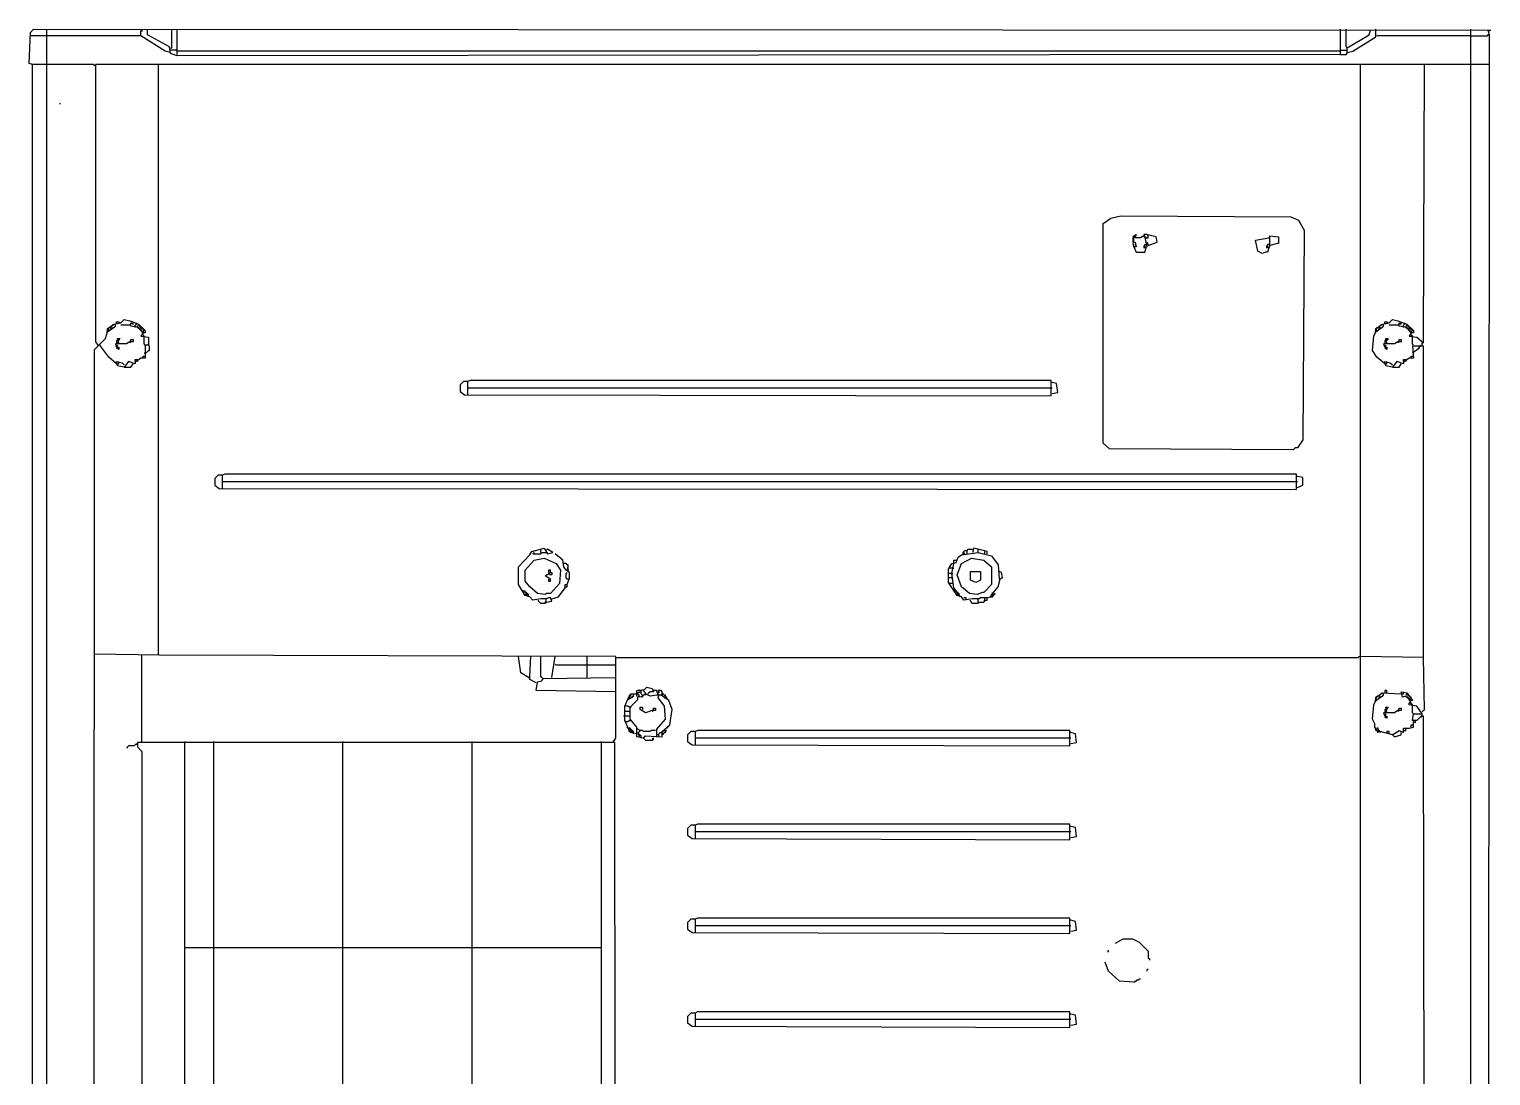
# Model space of a CAD drawing. Extents: x 3792242 to 5145247, y -1546315 to -1031918.
# Drawn here: x 4310068 to 4311003, y -1514974 to -1514304 of the extents above; entities that cross this region are included whole.
import ezdxf

# ---------------------------------------------------------------- set-up
doc = ezdxf.new("R2010")
doc.units = 0
doc.header["$MEASUREMENT"] = 0
doc.layers.add('ZZ-chladenie', color=133, linetype='CONTINUOUS')

msp = doc.modelspace()

# ---------------------------------------------------------------- linework, layer by layer
at = {"layer": 'ZZ-chladenie', "color": 9}
for p, q in [((4310067.945, -1514326.171), (4310068.652, -1514306.386)), ((4310068.652, -1514306.386), (4310070.772, -1514304.266)), ((4310070.772, -1514304.266), (4311000.67, -1514304.973)), ((4310079.251, -1515613.77), (4310079.251, -1514304.266)), ((4310139.313, -1514305.679), (4310140.02, -1514304.973)), ((4310139.313, -1514308.506), (4310139.313, -1514305.679)), ((4310140.02, -1514304.973), (4310140.02, -1514305.679)), ((4310143.553, -1514304.973), (4310143.553, -1514304.266)), ((4310143.553, -1514307.799), (4310143.553, -1514304.973)), ((4310159.098, -1514316.279), (4310159.098, -1514304.266)), ((4310162.631, -1514320.518), (4310162.631, -1514304.266)), ((4310906.691, -1514320.518), (4310906.691, -1514304.266)), ((4310910.224, -1514315.572), (4310910.224, -1514304.266)), ((4310925.063, -1514307.799), (4310925.77, -1514304.973)), ((4310929.302, -1514304.973), (4310929.302, -1514304.266)), ((4310929.302, -1514309.213), (4310929.302, -1514304.973)), ((4310990.071, -1515613.77), (4310990.071, -1514304.266)), ((4311000.67, -1514304.973), (4311002.79, -1514304.973)), ((4311001.377, -1514305.679), (4311002.084, -1514304.973)), ((4311002.084, -1514307.799), (4311001.377, -1514305.679)), ((4310079.251, -1514308.506), (4310068.652, -1514308.506)), ((4310139.313, -1514308.506), (4310079.251, -1514308.506)), ((4310154.859, -1514318.399), (4310139.313, -1514308.506)), ((4310157.685, -1514315.572), (4310143.553, -1514307.799)), ((4310158.391, -1514319.812), (4310157.685, -1514315.572)), ((4310158.391, -1514316.279), (4310159.098, -1514316.279)), ((4310910.931, -1514316.279), (4310910.224, -1514315.572)), ((4310910.931, -1514316.279), (4310925.063, -1514307.799)), ((4310910.931, -1514319.812), (4310910.931, -1514316.279)), ((4310914.464, -1514318.399), (4310929.302, -1514309.213)), ((4310990.071, -1514308.506), (4310930.009, -1514308.506)), ((4310990.071, -1514308.506), (4311000.67, -1514308.506)), ((4311000.67, -1514308.506), (4311001.377, -1514307.799)), ((4311001.377, -1514307.799), (4311000.67, -1514307.799)), ((4311002.084, -1514325.465), (4311002.084, -1514307.799)), ((4310070.066, -1514326.878), (4310067.945, -1514326.171)), ((4310158.391, -1514319.105), (4310154.859, -1514318.399)), ((4310161.925, -1514317.692), (4310158.391, -1514317.692)), ((4310162.631, -1514321.225), (4310158.391, -1514319.812)), ((4310162.631, -1514318.399), (4310161.925, -1514317.692)), ((4310906.691, -1514318.399), (4310162.631, -1514318.399)), ((4310906.691, -1514320.518), (4310162.631, -1514321.225)), ((4310906.691, -1514318.399), (4310907.398, -1514317.692)), ((4310906.691, -1514320.518), (4310910.224, -1514320.518)), ((4310907.398, -1514317.692), (4310910.931, -1514317.692)), ((4310910.931, -1514319.105), (4310910.224, -1514319.812)), ((4310910.224, -1514320.518), (4310910.931, -1514319.812)), ((4310910.931, -1514319.105), (4310914.464, -1514318.399)), ((4311000.992, -1515613.77), (4311002.084, -1514325.465)), ((4311001.377, -1514326.878), (4311002.084, -1514326.171)), ((4310079.251, -1514326.878), (4310070.066, -1514326.878)), ((4310070.066, -1515613.77), (4310070.066, -1514326.878)), ((4310108.929, -1514326.878), (4310079.251, -1514326.878)), ((4310109.636, -1514327.584), (4310108.929, -1514326.878)), ((4310109.636, -1514327.584), (4310110.342, -1514327.584)), ((4310919.41, -1514326.878), (4310110.342, -1514326.878)), ((4310110.342, -1514326.878), (4310110.342, -1514504.237)), ((4310150.619, -1514704.207), (4310150.619, -1514326.878)), ((4310960.393, -1514326.878), (4310919.41, -1514326.878)), ((4310919.41, -1515613.77), (4310919.41, -1514326.878)), ((4310959.687, -1514504.944), (4310960.393, -1514326.878)), ((4310990.071, -1514326.878), (4310960.393, -1514326.878)), ((4311001.377, -1514326.878), (4310990.071, -1514326.878)), ((4310087.731, -1514352.316), (4310087.731, -1514351.609)), ((4310754.77, -1514428.63), (4310759.716, -1514425.097)), ((4310754.77, -1514569.245), (4310754.77, -1514428.63)), ((4310759.716, -1514425.097), (4310766.076, -1514423.683)), ((4310766.076, -1514423.683), (4310874.893, -1514424.39)), ((4310874.893, -1514424.39), (4310879.84, -1514426.51)), ((4310879.84, -1514426.51), (4310883.373, -1514432.87)), ((4310773.848, -1514437.109), (4310774.555, -1514436.402)), ((4310775.262, -1514437.109), (4310773.848, -1514437.109)), ((4310778.795, -1514437.815), (4310773.848, -1514437.815)), ((4310773.848, -1514437.815), (4310773.848, -1514440.642)), ((4310774.555, -1514436.402), (4310775.968, -1514435.696)), ((4310775.968, -1514435.696), (4310775.262, -1514437.109)), ((4310780.914, -1514436.402), (4310778.795, -1514437.815)), ((4310782.328, -1514435.696), (4310780.914, -1514435.696)), ((4310781.621, -1514436.402), (4310780.914, -1514436.402)), ((4310781.621, -1514437.109), (4310780.914, -1514437.109)), ((4310783.034, -1514443.468), (4310781.621, -1514436.402)), ((4310782.328, -1514437.815), (4310781.621, -1514437.109)), ((4310783.034, -1514435.696), (4310782.328, -1514435.696)), ((4310788.687, -1514437.109), (4310782.328, -1514435.696)), ((4310782.328, -1514437.815), (4310783.741, -1514437.815)), ((4310783.741, -1514436.402), (4310783.034, -1514435.696)), ((4310783.741, -1514437.815), (4310783.741, -1514436.402)), ((4310789.394, -1514440.642), (4310788.687, -1514437.109)), ((4310852.282, -1514439.229), (4310860.761, -1514437.815)), ((4310860.761, -1514437.815), (4310861.468, -1514437.109)), ((4310861.468, -1514443.468), (4310861.468, -1514436.402)), ((4310861.468, -1514436.402), (4310867.121, -1514437.109)), ((4310867.121, -1514437.109), (4310867.121, -1514441.349)), ((4310883.373, -1514432.87), (4310882.666, -1514567.125)), ((4310774.555, -1514438.522), (4310773.848, -1514438.522)), ((4310774.555, -1514439.935), (4310773.848, -1514439.935)), ((4310773.848, -1514440.642), (4310775.262, -1514440.642)), ((4310774.555, -1514442.055), (4310773.848, -1514441.349)), ((4310773.848, -1514441.349), (4310773.848, -1514442.055)), ((4310773.848, -1514442.055), (4310774.555, -1514442.055)), ((4310774.555, -1514439.935), (4310774.555, -1514438.522)), ((4310774.555, -1514443.468), (4310774.555, -1514442.055)), ((4310775.968, -1514443.468), (4310774.555, -1514443.468)), ((4310774.555, -1514443.468), (4310775.968, -1514447.001)), ((4310775.262, -1514440.642), (4310775.968, -1514443.468)), ((4310775.262, -1514442.055), (4310775.968, -1514442.055)), ((4310775.968, -1514447.001), (4310781.621, -1514447.001)), ((4310782.328, -1514444.175), (4310780.914, -1514442.762)), ((4310780.914, -1514442.762), (4310780.914, -1514444.175)), ((4310780.914, -1514444.175), (4310783.034, -1514443.468)), ((4310781.621, -1514442.762), (4310781.621, -1514442.055)), ((4310781.621, -1514442.055), (4310782.328, -1514442.055)), ((4310782.328, -1514442.055), (4310781.621, -1514442.762)), ((4310781.621, -1514447.001), (4310782.328, -1514444.175)), ((4310783.034, -1514440.642), (4310783.741, -1514442.762)), ((4310783.741, -1514442.762), (4310789.394, -1514440.642)), ((4310853.695, -1514446.295), (4310852.282, -1514439.229)), ((4310856.522, -1514447.708), (4310853.695, -1514446.295)), ((4310858.642, -1514447.001), (4310856.522, -1514447.708)), ((4310860.055, -1514447.001), (4310858.642, -1514447.001)), ((4310860.761, -1514444.175), (4310859.348, -1514442.762)), ((4310859.348, -1514442.762), (4310859.348, -1514444.175)), ((4310859.348, -1514444.175), (4310861.468, -1514443.468)), ((4310860.761, -1514442.055), (4310860.055, -1514442.055)), ((4310860.055, -1514442.055), (4310860.055, -1514442.762)), ((4310860.761, -1514444.175), (4310860.055, -1514447.001)), ((4310861.468, -1514442.762), (4310860.761, -1514442.055)), ((4310866.414, -1514441.349), (4310861.468, -1514442.762)), ((4310867.121, -1514441.349), (4310866.414, -1514441.349)), ((4310118.115, -1514495.758), (4310122.354, -1514492.931)), ((4310118.115, -1514497.877), (4310123.061, -1514494.344)), ((4310120.234, -1514494.344), (4310119.528, -1514495.051)), ((4310120.941, -1514495.051), (4310120.234, -1514494.344)), ((4310121.648, -1514493.638), (4310121.648, -1514492.931)), ((4310122.354, -1514492.931), (4310126.594, -1514492.224)), ((4310123.061, -1514494.344), (4310123.061, -1514492.931)), ((4310123.768, -1514492.931), (4310123.768, -1514491.518)), ((4310123.768, -1514491.518), (4310125.181, -1514491.518)), ((4310125.181, -1514491.518), (4310125.888, -1514492.224)), ((4310125.888, -1514492.224), (4310125.181, -1514492.224)), ((4310126.594, -1514492.224), (4310128.714, -1514490.105)), ((4310132.954, -1514493.638), (4310126.594, -1514493.638)), ((4310128.714, -1514490.105), (4310132.247, -1514490.811)), ((4310132.247, -1514490.811), (4310137.9, -1514492.931)), ((4310132.954, -1514494.344), (4310132.954, -1514492.224)), ((4310132.954, -1514492.224), (4310134.367, -1514492.931)), ((4310137.9, -1514495.051), (4310132.954, -1514494.344)), ((4310134.367, -1514492.931), (4310134.367, -1514491.518)), ((4310135.78, -1514493.638), (4310136.486, -1514492.931)), ((4310135.78, -1514495.051), (4310135.78, -1514493.638)), ((4310136.486, -1514492.931), (4310136.486, -1514492.224)), ((4310137.193, -1514494.344), (4310137.9, -1514493.638)), ((4310137.9, -1514495.051), (4310137.193, -1514494.344)), ((4310137.9, -1514492.931), (4310142.14, -1514497.171)), ((4310138.607, -1514493.638), (4310137.9, -1514493.638)), ((4310138.607, -1514494.344), (4310138.607, -1514493.638)), ((4310139.313, -1514495.051), (4310138.607, -1514494.344)), ((4310929.302, -1514495.758), (4310933.542, -1514492.931)), ((4310929.302, -1514497.877), (4310934.249, -1514494.344)), ((4310931.423, -1514494.344), (4310930.716, -1514495.051)), ((4310932.129, -1514495.051), (4310931.423, -1514494.344)), ((4310932.836, -1514493.638), (4310932.836, -1514492.931)), ((4310933.542, -1514492.931), (4310937.782, -1514492.224)), ((4310934.249, -1514494.344), (4310934.249, -1514492.931)), ((4310934.956, -1514492.931), (4310934.956, -1514491.518)), ((4310934.956, -1514491.518), (4310936.369, -1514491.518)), ((4310936.369, -1514491.518), (4310937.075, -1514492.224)), ((4310937.075, -1514492.224), (4310936.369, -1514492.224)), ((4310937.782, -1514492.224), (4310939.902, -1514490.105)), ((4310944.141, -1514493.638), (4310937.782, -1514493.638)), ((4310939.902, -1514490.105), (4310943.435, -1514490.811)), ((4310943.435, -1514490.811), (4310949.088, -1514492.931)), ((4310944.141, -1514494.344), (4310944.141, -1514492.224)), ((4310944.141, -1514492.224), (4310945.554, -1514492.931)), ((4310949.088, -1514495.051), (4310944.141, -1514494.344)), ((4310945.554, -1514492.931), (4310945.554, -1514491.518)), ((4310946.968, -1514493.638), (4310947.675, -1514492.931)), ((4310946.968, -1514495.051), (4310946.968, -1514493.638)), ((4310947.675, -1514492.931), (4310947.675, -1514492.224)), ((4310948.381, -1514494.344), (4310949.088, -1514493.638)), ((4310949.088, -1514495.051), (4310948.381, -1514494.344)), ((4310949.088, -1514492.931), (4310953.327, -1514497.171)), ((4310949.794, -1514493.638), (4310949.088, -1514493.638)), ((4310949.794, -1514494.344), (4310949.794, -1514493.638)), ((4310950.501, -1514495.051), (4310949.794, -1514494.344)), ((4310109.636, -1514509.183), (4310116.702, -1514502.117)), ((4310116.702, -1514502.117), (4310118.115, -1514497.877)), ((4310118.115, -1514497.877), (4310117.408, -1514497.877)), ((4310118.115, -1514496.464), (4310118.821, -1514495.758)), ((4310118.115, -1514497.877), (4310118.115, -1514495.758)), ((4310118.821, -1514497.171), (4310118.115, -1514496.464)), ((4310118.115, -1514497.877), (4310118.821, -1514497.171)), ((4310118.821, -1514495.758), (4310118.821, -1514495.051)), ((4310118.821, -1514495.051), (4310119.528, -1514495.051)), ((4310119.528, -1514496.464), (4310120.234, -1514496.464)), ((4310120.234, -1514495.758), (4310120.941, -1514495.051)), ((4310120.234, -1514496.464), (4310120.234, -1514495.758)), ((4310125.181, -1514503.531), (4310123.768, -1514503.531)), ((4310123.768, -1514503.531), (4310123.768, -1514504.944)), ((4310125.181, -1514504.944), (4310124.475, -1514502.117)), ((4310124.475, -1514502.117), (4310125.888, -1514502.117)), ((4310125.888, -1514502.117), (4310125.181, -1514503.531)), ((4310132.954, -1514504.237), (4310132.954, -1514502.824)), ((4310132.954, -1514502.824), (4310134.367, -1514502.824)), ((4310134.367, -1514502.824), (4310134.367, -1514504.237)), ((4310137.9, -1514495.758), (4310137.193, -1514495.051)), ((4310140.726, -1514498.584), (4310137.9, -1514495.051)), ((4310138.607, -1514495.758), (4310137.9, -1514495.758)), ((4310139.313, -1514496.464), (4310138.607, -1514495.758)), ((4310140.02, -1514495.758), (4310139.313, -1514495.051)), ((4310140.02, -1514497.171), (4310139.313, -1514496.464)), ((4310140.726, -1514498.584), (4310139.313, -1514500.704)), ((4310139.313, -1514500.704), (4310144.259, -1514501.41)), ((4310140.726, -1514495.758), (4310140.02, -1514495.758)), ((4310140.02, -1514497.877), (4310140.02, -1514497.171)), ((4310140.726, -1514498.584), (4310140.02, -1514497.877)), ((4310140.726, -1514496.464), (4310140.726, -1514495.758)), ((4310141.433, -1514497.171), (4310140.726, -1514496.464)), ((4310140.726, -1514497.877), (4310141.433, -1514497.171)), ((4310140.726, -1514499.997), (4310140.726, -1514498.584)), ((4310142.14, -1514498.584), (4310140.726, -1514498.584)), ((4310141.433, -1514500.704), (4310140.726, -1514499.997)), ((4310141.433, -1514505.65), (4310141.433, -1514500.704)), ((4310142.14, -1514497.171), (4310142.14, -1514498.584)), ((4310144.259, -1514501.41), (4310144.259, -1514506.357)), ((4310927.183, -1514509.89), (4310927.889, -1514500.704)), ((4310927.889, -1514500.704), (4310929.302, -1514497.877)), ((4310929.302, -1514497.877), (4310928.596, -1514497.877)), ((4310929.302, -1514496.464), (4310930.009, -1514495.758)), ((4310929.302, -1514497.877), (4310929.302, -1514495.758)), ((4310930.009, -1514497.171), (4310929.302, -1514496.464)), ((4310929.302, -1514497.877), (4310930.009, -1514497.171)), ((4310930.009, -1514495.758), (4310930.009, -1514495.051)), ((4310930.009, -1514495.051), (4310930.716, -1514495.051)), ((4310930.716, -1514496.464), (4310931.423, -1514496.464)), ((4310931.423, -1514495.758), (4310932.129, -1514495.051)), ((4310931.423, -1514496.464), (4310931.423, -1514495.758)), ((4310936.369, -1514503.531), (4310934.956, -1514503.531)), ((4310934.956, -1514503.531), (4310934.956, -1514504.944)), ((4310936.369, -1514504.944), (4310935.662, -1514502.117)), ((4310935.662, -1514502.117), (4310937.075, -1514502.117)), ((4310937.075, -1514502.117), (4310936.369, -1514503.531)), ((4310944.141, -1514504.237), (4310944.141, -1514502.824)), ((4310944.141, -1514502.824), (4310945.554, -1514502.824)), ((4310945.554, -1514502.824), (4310945.554, -1514504.237)), ((4310949.088, -1514495.758), (4310948.381, -1514495.051)), ((4310951.914, -1514498.584), (4310949.088, -1514495.051)), ((4310949.794, -1514495.758), (4310949.088, -1514495.758)), ((4310950.501, -1514496.464), (4310949.794, -1514495.758)), ((4310951.207, -1514495.758), (4310950.501, -1514495.051)), ((4310951.207, -1514497.171), (4310950.501, -1514496.464)), ((4310951.914, -1514498.584), (4310950.501, -1514500.704)), ((4310950.501, -1514500.704), (4310955.447, -1514501.41)), ((4310951.914, -1514495.758), (4310951.207, -1514495.758)), ((4310951.207, -1514497.877), (4310951.207, -1514497.171)), ((4310951.914, -1514498.584), (4310951.207, -1514497.877)), ((4310951.914, -1514496.464), (4310951.914, -1514495.758)), ((4310952.62, -1514497.171), (4310951.914, -1514496.464)), ((4310951.914, -1514497.877), (4310952.62, -1514497.171)), ((4310951.914, -1514499.997), (4310951.914, -1514498.584)), ((4310953.327, -1514498.584), (4310951.914, -1514498.584)), ((4310952.62, -1514500.704), (4310951.914, -1514499.997)), ((4310952.62, -1514505.65), (4310952.62, -1514500.704)), ((4310953.327, -1514497.171), (4310953.327, -1514498.584)), ((4310955.447, -1514501.41), (4310959.687, -1514504.944)), ((4310109.11, -1515613.77), (4310109.636, -1514509.183)), ((4310110.342, -1514504.237), (4310111.755, -1514506.357)), ((4310113.168, -1514506.357), (4310113.168, -1514505.65)), ((4310118.821, -1514514.129), (4310113.168, -1514506.357)), ((4310130.127, -1514505.65), (4310123.061, -1514505.65)), ((4310123.061, -1514505.65), (4310123.768, -1514507.77)), ((4310123.768, -1514504.944), (4310125.181, -1514504.944)), ((4310124.475, -1514506.357), (4310123.768, -1514507.063)), ((4310123.768, -1514507.063), (4310124.475, -1514507.063)), ((4310123.768, -1514507.77), (4310125.181, -1514507.77)), ((4310125.181, -1514509.183), (4310123.768, -1514508.476)), ((4310124.475, -1514507.063), (4310124.475, -1514506.357)), ((4310125.181, -1514507.77), (4310125.181, -1514509.183)), ((4310132.247, -1514504.237), (4310130.127, -1514505.65)), ((4310132.954, -1514504.237), (4310132.247, -1514504.944)), ((4310134.367, -1514504.237), (4310132.247, -1514504.237)), ((4310142.14, -1514506.357), (4310141.433, -1514505.65)), ((4310141.433, -1514511.303), (4310142.846, -1514511.303)), ((4310144.259, -1514506.357), (4310142.14, -1514506.357)), ((4310142.14, -1514506.357), (4310142.14, -1514514.836)), ((4310142.846, -1514511.303), (4310143.553, -1514510.597)), ((4310143.553, -1514510.597), (4310144.259, -1514509.89)), ((4310144.259, -1514506.357), (4310144.259, -1514505.65)), ((4310144.966, -1514507.063), (4310144.259, -1514506.357)), ((4310144.259, -1514509.89), (4310144.966, -1514509.89)), ((4310144.966, -1514509.89), (4310144.966, -1514507.063)), ((4310930.009, -1514514.129), (4310927.183, -1514509.89)), ((4310941.315, -1514505.65), (4310934.249, -1514505.65)), ((4310934.249, -1514505.65), (4310934.956, -1514507.77)), ((4310934.956, -1514504.944), (4310936.369, -1514504.944)), ((4310935.662, -1514506.357), (4310934.956, -1514507.063)), ((4310934.956, -1514507.063), (4310935.662, -1514507.063)), ((4310934.956, -1514507.77), (4310936.369, -1514507.77)), ((4310936.369, -1514509.183), (4310934.956, -1514508.476)), ((4310935.662, -1514507.063), (4310935.662, -1514506.357)), ((4310936.369, -1514507.77), (4310936.369, -1514509.183)), ((4310943.435, -1514504.237), (4310941.315, -1514505.65)), ((4310944.141, -1514504.237), (4310943.435, -1514504.944)), ((4310945.554, -1514504.237), (4310943.435, -1514504.237)), ((4310953.327, -1514506.357), (4310952.62, -1514505.65)), ((4310959.687, -1514507.063), (4310952.62, -1514507.063)), ((4310952.62, -1514507.063), (4310953.327, -1514514.836)), ((4310952.62, -1514511.303), (4310956.861, -1514508.476)), ((4310956.861, -1514508.476), (4310958.274, -1514506.357)), ((4310958.98, -1514506.357), (4310958.98, -1514504.944)), ((4310959.687, -1514706.327), (4310959.687, -1514507.063)), ((4310123.768, -1514518.369), (4310118.821, -1514514.129)), ((4310124.475, -1514519.782), (4310123.768, -1514516.956)), ((4310123.768, -1514516.956), (4310127.301, -1514517.663)), ((4310123.768, -1514518.369), (4310125.181, -1514518.369)), ((4310128.714, -1514520.489), (4310124.475, -1514519.782)), ((4310125.181, -1514518.369), (4310125.181, -1514516.956)), ((4310127.301, -1514517.663), (4310128.714, -1514519.076)), ((4310131.541, -1514516.956), (4310128.714, -1514520.489)), ((4310128.714, -1514520.489), (4310132.954, -1514520.489)), ((4310135.78, -1514518.369), (4310131.541, -1514516.956)), ((4310132.954, -1514520.489), (4310134.367, -1514518.369)), ((4310135.78, -1514516.956), (4310135.78, -1514515.542)), ((4310135.78, -1514515.542), (4310137.193, -1514515.542)), ((4310136.486, -1514516.956), (4310135.78, -1514516.956)), ((4310135.78, -1514516.956), (4310135.78, -1514518.369)), ((4310139.313, -1514514.836), (4310136.486, -1514516.956)), ((4310137.193, -1514515.542), (4310137.193, -1514516.249)), ((4310137.193, -1514516.249), (4310137.193, -1514516.956)), ((4310142.14, -1514514.836), (4310139.313, -1514514.836)), ((4310140.726, -1514514.836), (4310140.726, -1514513.423)), ((4310140.726, -1514513.423), (4310141.433, -1514513.423)), ((4310141.433, -1514513.423), (4310142.14, -1514513.423)), ((4310934.956, -1514518.369), (4310930.009, -1514514.129)), ((4310935.662, -1514519.782), (4310934.956, -1514516.956)), ((4310934.956, -1514516.956), (4310938.488, -1514517.663)), ((4310934.956, -1514518.369), (4310936.369, -1514518.369)), ((4310939.902, -1514520.489), (4310935.662, -1514519.782)), ((4310936.369, -1514518.369), (4310936.369, -1514516.956)), ((4310938.488, -1514517.663), (4310939.902, -1514519.076)), ((4310942.728, -1514516.956), (4310939.902, -1514520.489)), ((4310939.902, -1514520.489), (4310944.141, -1514520.489)), ((4310946.968, -1514518.369), (4310942.728, -1514516.956)), ((4310944.141, -1514520.489), (4310945.554, -1514518.369)), ((4310946.968, -1514516.956), (4310946.968, -1514515.542)), ((4310946.968, -1514515.542), (4310948.381, -1514515.542)), ((4310947.675, -1514516.956), (4310946.968, -1514516.956)), ((4310946.968, -1514516.956), (4310946.968, -1514518.369)), ((4310950.501, -1514514.836), (4310947.675, -1514516.956)), ((4310948.381, -1514515.542), (4310948.381, -1514516.249)), ((4310948.381, -1514516.249), (4310948.381, -1514516.956)), ((4310953.327, -1514514.836), (4310950.501, -1514514.836)), ((4310951.914, -1514514.836), (4310951.914, -1514513.423)), ((4310951.914, -1514513.423), (4310952.62, -1514513.423)), ((4310952.62, -1514513.423), (4310953.327, -1514513.423)), ((4310345.643, -1514529.675), (4310343.523, -1514531.794)), ((4310343.523, -1514531.794), (4310343.523, -1514536.034)), ((4310348.47, -1514529.675), (4310345.643, -1514529.675)), ((4310349.883, -1514528.968), (4310348.47, -1514529.675)), ((4310348.47, -1514538.154), (4310348.47, -1514529.675)), ((4310721.559, -1514528.968), (4310349.883, -1514528.968)), ((4310721.559, -1514538.86), (4310721.559, -1514528.968)), ((4310722.266, -1514530.381), (4310721.559, -1514530.381)), ((4310725.092, -1514531.088), (4310722.266, -1514530.381)), ((4310725.799, -1514536.741), (4310725.092, -1514531.088)), ((4310343.523, -1514536.034), (4310346.349, -1514538.154)), ((4310346.349, -1514538.154), (4310721.559, -1514538.86)), ((4310722.266, -1514533.915), (4310348.47, -1514533.915)), ((4310722.266, -1514537.447), (4310725.799, -1514536.741)), ((4310759.009, -1514572.778), (4310754.77, -1514569.245)), ((4310882.666, -1514567.125), (4310879.134, -1514572.071)), ((4310876.307, -1514573.485), (4310759.009, -1514572.778)), ((4310877.72, -1514572.071), (4310876.307, -1514573.485)), ((4310879.134, -1514572.071), (4310877.72, -1514572.071)), ((4310188.776, -1514589.737), (4310186.656, -1514591.856)), ((4310186.656, -1514591.856), (4310186.656, -1514596.096)), ((4310186.656, -1514596.096), (4310189.482, -1514598.216)), ((4310191.602, -1514589.737), (4310188.776, -1514589.737)), ((4310193.015, -1514589.03), (4310191.602, -1514589.737)), ((4310191.602, -1514598.216), (4310191.602, -1514589.737)), ((4310879.134, -1514593.976), (4310191.602, -1514593.976)), ((4310878.427, -1514589.03), (4310193.015, -1514589.03)), ((4310878.427, -1514598.923), (4310878.427, -1514589.03)), ((4310879.134, -1514590.443), (4310878.427, -1514590.443)), ((4310882.666, -1514591.15), (4310879.134, -1514590.443)), ((4310879.134, -1514597.51), (4310882.666, -1514596.096)), ((4310882.666, -1514596.096), (4310882.666, -1514591.15)), ((4310189.482, -1514598.216), (4310878.427, -1514598.923)), ((4310380.974, -1514648.385), (4310388.04, -1514640.612)), ((4310385.213, -1514650.505), (4310390.866, -1514644.146)), ((4310388.04, -1514640.612), (4310389.453, -1514638.493)), ((4310389.453, -1514638.493), (4310397.226, -1514636.373)), ((4310390.866, -1514639.199), (4310390.16, -1514639.906)), ((4310390.16, -1514639.906), (4310395.106, -1514639.906)), ((4310390.866, -1514638.493), (4310390.866, -1514637.786)), ((4310390.866, -1514639.906), (4310390.866, -1514639.199)), ((4310390.866, -1514644.146), (4310397.226, -1514642.733)), ((4310395.106, -1514639.199), (4310395.106, -1514637.08)), ((4310395.106, -1514639.906), (4310395.813, -1514639.199)), ((4310395.813, -1514639.199), (4310398.639, -1514639.199)), ((4310397.226, -1514636.373), (4310399.345, -1514639.906)), ((4310397.226, -1514642.733), (4310404.998, -1514646.265)), ((4310399.345, -1514637.08), (4310398.639, -1514637.786)), ((4310402.879, -1514639.199), (4310399.345, -1514637.08)), ((4310399.345, -1514639.906), (4310402.879, -1514639.199)), ((4310409.238, -1514644.146), (4310404.292, -1514639.906)), ((4310409.944, -1514648.385), (4310409.238, -1514644.146)), ((4310659.378, -1514646.265), (4310659.378, -1514644.146)), ((4310659.378, -1514644.146), (4310660.791, -1514644.146)), ((4310660.791, -1514645.559), (4310662.204, -1514642.026)), ((4310662.204, -1514642.026), (4310664.324, -1514640.612)), ((4310664.324, -1514640.612), (4310674.923, -1514639.199)), ((4310664.324, -1514646.265), (4310670.684, -1514642.733)), ((4310665.737, -1514639.199), (4310665.03, -1514639.199)), ((4310665.03, -1514639.199), (4310665.03, -1514640.612)), ((4310665.737, -1514638.493), (4310666.444, -1514637.786)), ((4310665.737, -1514639.199), (4310665.737, -1514638.493)), ((4310666.444, -1514639.906), (4310665.737, -1514639.199)), ((4310666.444, -1514637.786), (4310667.857, -1514637.786)), ((4310666.444, -1514640.612), (4310666.444, -1514639.906)), ((4310667.857, -1514637.786), (4310668.564, -1514637.08)), ((4310667.857, -1514639.906), (4310667.857, -1514637.786)), ((4310668.564, -1514637.08), (4310671.39, -1514637.08)), ((4310670.684, -1514642.733), (4310678.456, -1514644.146)), ((4310672.097, -1514636.373), (4310671.39, -1514639.199)), ((4310680.576, -1514638.493), (4310672.097, -1514636.373)), ((4310674.923, -1514639.199), (4310674.923, -1514637.08)), ((4310674.923, -1514639.199), (4310683.403, -1514641.319)), ((4310678.456, -1514644.146), (4310683.403, -1514648.385)), ((4310679.163, -1514639.906), (4310679.163, -1514638.493)), ((4310680.576, -1514639.906), (4310680.576, -1514638.493)), ((4310683.403, -1514641.319), (4310687.642, -1514646.972)), ((4310380.974, -1514659.691), (4310380.974, -1514648.385)), ((4310385.213, -1514657.571), (4310385.213, -1514650.505)), ((4310397.932, -1514654.038), (4310401.465, -1514651.918)), ((4310401.465, -1514650.505), (4310400.052, -1514650.505)), ((4310400.052, -1514650.505), (4310400.052, -1514651.918)), ((4310400.052, -1514651.918), (4310401.465, -1514651.918)), ((4310402.172, -1514653.332), (4310400.758, -1514653.332)), ((4310401.465, -1514651.918), (4310401.465, -1514650.505)), ((4310401.465, -1514651.918), (4310402.172, -1514651.918)), ((4310402.172, -1514651.918), (4310402.172, -1514653.332)), ((4310404.998, -1514646.265), (4310407.825, -1514650.505)), ((4310407.825, -1514650.505), (4310407.118, -1514658.985)), ((4310411.358, -1514646.265), (4310409.944, -1514646.265)), ((4310411.358, -1514650.505), (4310409.944, -1514648.385)), ((4310412.065, -1514646.972), (4310411.358, -1514646.265)), ((4310413.478, -1514651.918), (4310411.358, -1514650.505)), ((4310411.358, -1514652.625), (4310412.065, -1514651.918)), ((4310411.358, -1514655.451), (4310411.358, -1514652.625)), ((4310412.771, -1514646.972), (4310412.065, -1514646.972)), ((4310412.771, -1514649.092), (4310412.065, -1514649.092)), ((4310412.065, -1514649.092), (4310412.771, -1514649.799)), ((4310412.771, -1514650.505), (4310412.065, -1514650.505)), ((4310412.771, -1514649.092), (4310412.771, -1514646.972)), ((4310412.771, -1514649.799), (4310412.771, -1514650.505)), ((4310413.478, -1514655.451), (4310413.478, -1514651.918)), ((4310655.845, -1514649.799), (4310657.964, -1514646.265)), ((4310655.845, -1514658.278), (4310655.845, -1514649.799)), ((4310657.964, -1514652.625), (4310655.845, -1514652.625)), ((4310658.671, -1514649.092), (4310656.551, -1514649.092)), ((4310657.964, -1514646.265), (4310660.791, -1514645.559)), ((4310657.964, -1514652.625), (4310659.378, -1514646.265)), ((4310657.964, -1514652.625), (4310658.671, -1514652.625)), ((4310659.378, -1514661.811), (4310657.964, -1514652.625)), ((4310658.671, -1514649.092), (4310659.378, -1514649.092)), ((4310661.498, -1514653.332), (4310664.324, -1514646.265)), ((4310664.324, -1514661.104), (4310661.498, -1514653.332)), ((4310669.977, -1514656.864), (4310669.977, -1514651.212)), ((4310669.977, -1514651.212), (4310676.337, -1514651.212)), ((4310676.337, -1514651.212), (4310676.337, -1514656.864)), ((4310683.403, -1514648.385), (4310683.403, -1514659.691)), ((4310687.642, -1514646.972), (4310688.348, -1514656.158)), ((4310689.762, -1514651.918), (4310688.348, -1514651.212)), ((4310690.469, -1514655.451), (4310689.762, -1514651.918)), ((4310385.213, -1514666.757), (4310380.974, -1514659.691)), ((4310388.04, -1514661.104), (4310385.213, -1514657.571)), ((4310392.986, -1514665.344), (4310388.04, -1514661.104)), ((4310401.465, -1514656.158), (4310397.932, -1514654.038)), ((4310400.052, -1514656.158), (4310400.052, -1514657.571)), ((4310400.052, -1514657.571), (4310401.465, -1514657.571)), ((4310401.465, -1514657.571), (4310401.465, -1514656.158)), ((4310407.118, -1514658.985), (4310401.465, -1514665.344)), ((4310406.412, -1514667.464), (4310410.651, -1514661.811)), ((4310410.651, -1514661.811), (4310410.651, -1514659.691)), ((4310410.651, -1514659.691), (4310412.065, -1514659.691)), ((4310410.651, -1514661.104), (4310412.065, -1514661.104)), ((4310412.065, -1514656.158), (4310411.358, -1514655.451)), ((4310412.065, -1514659.691), (4310413.478, -1514655.451)), ((4310412.771, -1514656.158), (4310412.065, -1514656.158)), ((4310412.065, -1514661.104), (4310412.065, -1514659.691)), ((4310412.771, -1514656.158), (4310413.478, -1514656.158)), ((4310657.964, -1514655.451), (4310655.845, -1514655.451)), ((4310661.498, -1514666.757), (4310655.845, -1514658.278)), ((4310658.671, -1514658.985), (4310656.551, -1514658.985)), ((4310660.085, -1514662.517), (4310659.378, -1514661.811)), ((4310662.204, -1514665.344), (4310659.378, -1514661.811)), ((4310659.378, -1514663.224), (4310660.085, -1514662.517)), ((4310669.27, -1514665.344), (4310664.324, -1514661.104)), ((4310673.51, -1514658.278), (4310669.977, -1514656.864)), ((4310676.337, -1514656.864), (4310673.51, -1514658.278)), ((4310683.403, -1514659.691), (4310678.456, -1514664.637)), ((4310684.816, -1514664.637), (4310687.642, -1514661.104)), ((4310687.642, -1514661.104), (4310689.055, -1514656.158)), ((4310688.348, -1514656.158), (4310690.469, -1514655.451)), ((4310689.055, -1514656.158), (4310689.762, -1514655.451)), ((4310383.8, -1514663.93), (4310383.093, -1514663.224)), ((4310385.213, -1514663.93), (4310383.8, -1514663.93)), ((4310384.506, -1514666.051), (4310384.506, -1514665.344)), ((4310385.213, -1514666.051), (4310384.506, -1514666.051)), ((4310385.213, -1514664.637), (4310385.213, -1514663.93)), ((4310385.92, -1514664.637), (4310385.213, -1514664.637)), ((4310385.92, -1514665.344), (4310385.213, -1514664.637)), ((4310385.92, -1514666.757), (4310385.213, -1514666.051)), ((4310388.04, -1514667.464), (4310385.213, -1514666.757)), ((4310385.92, -1514665.344), (4310385.92, -1514664.637)), ((4310386.626, -1514666.051), (4310385.92, -1514665.344)), ((4310386.626, -1514665.344), (4310385.92, -1514665.344)), ((4310386.626, -1514666.051), (4310385.92, -1514666.757)), ((4310385.92, -1514666.757), (4310386.626, -1514666.051)), ((4310387.333, -1514666.051), (4310386.626, -1514665.344)), ((4310387.333, -1514667.464), (4310387.333, -1514666.051)), ((4310390.16, -1514669.583), (4310388.04, -1514667.464)), ((4310395.106, -1514668.877), (4310390.16, -1514669.583)), ((4310397.932, -1514666.051), (4310392.986, -1514665.344)), ((4310393.692, -1514670.29), (4310393.692, -1514669.583)), ((4310394.399, -1514670.996), (4310393.692, -1514670.29)), ((4310395.106, -1514671.703), (4310394.399, -1514670.996)), ((4310398.639, -1514668.877), (4310395.106, -1514668.877)), ((4310397.226, -1514671.703), (4310395.106, -1514671.703)), ((4310397.932, -1514670.996), (4310397.226, -1514671.703)), ((4310398.639, -1514665.344), (4310397.932, -1514666.051)), ((4310398.639, -1514670.996), (4310397.932, -1514671.703)), ((4310398.639, -1514670.996), (4310397.932, -1514670.996)), ((4310401.465, -1514665.344), (4310398.639, -1514665.344)), ((4310400.052, -1514668.17), (4310398.639, -1514668.877)), ((4310398.639, -1514670.996), (4310398.639, -1514668.877)), ((4310398.639, -1514670.996), (4310402.172, -1514670.29)), ((4310401.465, -1514668.17), (4310400.052, -1514668.17)), ((4310402.172, -1514670.29), (4310401.465, -1514668.17)), ((4310402.172, -1514668.877), (4310406.412, -1514667.464)), ((4310659.378, -1514663.93), (4310659.378, -1514663.224)), ((4310660.085, -1514663.93), (4310659.378, -1514663.93)), ((4310660.791, -1514663.93), (4310660.085, -1514663.93)), ((4310661.498, -1514664.637), (4310660.791, -1514663.93)), ((4310660.791, -1514666.051), (4310660.791, -1514665.344)), ((4310661.498, -1514666.051), (4310660.791, -1514666.051)), ((4310662.204, -1514664.637), (4310661.498, -1514664.637)), ((4310662.204, -1514666.757), (4310661.498, -1514666.051)), ((4310664.324, -1514667.464), (4310661.498, -1514666.757)), ((4310662.204, -1514665.344), (4310662.204, -1514664.637)), ((4310662.911, -1514666.051), (4310662.204, -1514665.344)), ((4310663.617, -1514667.464), (4310662.204, -1514665.344)), ((4310662.911, -1514666.051), (4310662.204, -1514666.757)), ((4310662.204, -1514666.757), (4310662.911, -1514666.051)), ((4310665.737, -1514669.583), (4310664.324, -1514667.464)), ((4310667.151, -1514668.17), (4310665.737, -1514668.17)), ((4310671.39, -1514668.877), (4310665.737, -1514669.583)), ((4310667.151, -1514669.583), (4310667.151, -1514668.17)), ((4310674.216, -1514666.051), (4310669.27, -1514665.344)), ((4310669.977, -1514670.29), (4310669.977, -1514669.583)), ((4310670.684, -1514670.996), (4310669.977, -1514670.29)), ((4310671.39, -1514671.703), (4310670.684, -1514670.996)), ((4310674.923, -1514668.877), (4310671.39, -1514668.877)), ((4310674.923, -1514671.703), (4310671.39, -1514671.703)), ((4310677.75, -1514664.637), (4310674.216, -1514666.051)), ((4310675.63, -1514668.877), (4310674.923, -1514668.877)), ((4310674.923, -1514670.996), (4310674.923, -1514668.877)), ((4310674.923, -1514670.996), (4310678.456, -1514670.996)), ((4310674.923, -1514670.996), (4310674.923, -1514671.703)), ((4310676.337, -1514668.17), (4310675.63, -1514668.877)), ((4310679.163, -1514668.17), (4310676.337, -1514668.17)), ((4310678.456, -1514664.637), (4310677.75, -1514664.637)), ((4310679.163, -1514669.583), (4310678.456, -1514670.29)), ((4310678.456, -1514670.996), (4310679.163, -1514670.29)), ((4310680.576, -1514668.17), (4310679.163, -1514668.17)), ((4310679.163, -1514670.29), (4310679.163, -1514668.17)), ((4310679.163, -1514669.583), (4310680.576, -1514669.583)), ((4310680.576, -1514668.17), (4310682.696, -1514667.464)), ((4310680.576, -1514669.583), (4310680.576, -1514668.17)), ((4310682.696, -1514667.464), (4310684.816, -1514664.637)), ((4310682.696, -1514667.464), (4310684.109, -1514667.464)), ((4310683.403, -1514666.051), (4310684.109, -1514665.344)), ((4310684.109, -1514666.757), (4310683.403, -1514666.051)), ((4310684.109, -1514666.757), (4310683.403, -1514666.051)), ((4310684.109, -1514665.344), (4310684.109, -1514664.637)), ((4310684.816, -1514666.051), (4310684.109, -1514666.757)), ((4310684.109, -1514667.464), (4310684.816, -1514666.757)), ((4310684.816, -1514666.051), (4310685.522, -1514665.344)), ((4310684.816, -1514666.757), (4310684.816, -1514666.051)), ((4310685.522, -1514666.051), (4310684.816, -1514666.051)), ((4310685.522, -1514665.344), (4310685.522, -1514666.051)), ((4310151.325, -1514704.914), (4310109.636, -1514704.207)), ((4310140.02, -1514760.03), (4310140.02, -1514704.914)), ((4310443.155, -1514705.621), (4310151.325, -1514704.914)), ((4310382.387, -1514716.22), (4310380.974, -1514705.621)), ((4310388.04, -1514718.339), (4310388.747, -1514705.621)), ((4310395.106, -1514718.339), (4310395.106, -1514705.621)), ((4310402.172, -1514719.046), (4310404.292, -1514705.621)), ((4310424.783, -1514719.046), (4310424.783, -1514705.621)), ((4310443.155, -1514757.91), (4310443.155, -1514705.621)), ((4310443.155, -1514706.327), (4310917.997, -1514706.327)), ((4310917.997, -1514706.327), (4310918.704, -1514705.621)), ((4310918.704, -1514705.621), (4310919.41, -1514705.621)), ((4310959.687, -1514706.327), (4310919.41, -1514705.621)), ((4310960.393, -1514739.538), (4310959.687, -1514706.327)), ((4310387.333, -1514719.046), (4310382.387, -1514716.22)), ((4310388.04, -1514720.46), (4310388.04, -1514718.339)), ((4310395.813, -1514719.046), (4310395.106, -1514718.339)), ((4310404.998, -1514711.273), (4310404.292, -1514710.567)), ((4310424.783, -1514711.273), (4310404.998, -1514711.273)), ((4310443.155, -1514711.273), (4310424.783, -1514711.273)), ((4310387.333, -1514719.046), (4310388.04, -1514719.046)), ((4310392.279, -1514722.579), (4310388.04, -1514720.46)), ((4310392.279, -1514727.526), (4310392.986, -1514721.873)), ((4310443.155, -1514728.232), (4310392.279, -1514727.526)), ((4310392.986, -1514721.873), (4310395.813, -1514721.166)), ((4310396.519, -1514719.753), (4310395.813, -1514719.046)), ((4310395.813, -1514721.166), (4310396.519, -1514719.753)), ((4310396.519, -1514719.753), (4310442.449, -1514719.046)), ((4310396.519, -1514719.753), (4310396.519, -1514720.46)), ((4310456.581, -1514727.526), (4310461.527, -1514726.819)), ((4310456.581, -1514731.059), (4310456.581, -1514727.526)), ((4310457.287, -1514728.939), (4310457.994, -1514728.232)), ((4310457.994, -1514727.526), (4310457.994, -1514726.819)), ((4310457.994, -1514728.232), (4310457.994, -1514728.939)), ((4310457.994, -1514728.232), (4310459.407, -1514728.232)), ((4310459.407, -1514728.232), (4310459.407, -1514727.526)), ((4310459.407, -1514729.646), (4310459.407, -1514728.232)), ((4310460.82, -1514727.526), (4310460.82, -1514726.819)), ((4310461.527, -1514728.232), (4310460.82, -1514727.526)), ((4310461.527, -1514726.819), (4310462.94, -1514725.405)), ((4310462.234, -1514728.939), (4310461.527, -1514728.232)), ((4310462.94, -1514725.405), (4310466.474, -1514726.112)), ((4310465.06, -1514728.232), (4310463.647, -1514729.646)), ((4310467.18, -1514728.232), (4310465.06, -1514728.232)), ((4310466.474, -1514726.112), (4310467.18, -1514728.232)), ((4310469.3, -1514727.526), (4310467.18, -1514727.526)), ((4310469.3, -1514728.232), (4310469.3, -1514727.526)), ((4310470.006, -1514728.939), (4310469.3, -1514728.232)), ((4310472.126, -1514727.526), (4310470.006, -1514727.526)), ((4310470.006, -1514727.526), (4310470.713, -1514728.232)), ((4310470.713, -1514728.232), (4310470.713, -1514728.939)), ((4310472.833, -1514728.232), (4310472.126, -1514727.526)), ((4310472.833, -1514728.939), (4310472.833, -1514728.232)), ((4310936.369, -1514727.526), (4310934.956, -1514727.526)), ((4310934.956, -1514727.526), (4310934.956, -1514728.939)), ((4310936.369, -1514728.939), (4310936.369, -1514727.526)), ((4310946.261, -1514731.765), (4310945.554, -1514728.232)), ((4310945.554, -1514728.232), (4310949.088, -1514728.939)), ((4310946.968, -1514729.646), (4310946.968, -1514728.232)), ((4310448.808, -1514737.418), (4310451.635, -1514731.059)), ((4310448.808, -1514746.604), (4310448.808, -1514737.418)), ((4310450.928, -1514737.418), (4310449.515, -1514737.418)), ((4310450.928, -1514733.178), (4310454.461, -1514731.059)), ((4310451.635, -1514738.125), (4310450.928, -1514737.418)), ((4310451.635, -1514731.059), (4310453.048, -1514729.646)), ((4310451.635, -1514731.765), (4310452.341, -1514731.059)), ((4310452.341, -1514732.472), (4310451.635, -1514731.765)), ((4310452.341, -1514732.472), (4310451.635, -1514731.765)), ((4310452.341, -1514731.059), (4310452.341, -1514730.352)), ((4310452.341, -1514730.352), (4310453.048, -1514730.352)), ((4310453.048, -1514731.765), (4310452.341, -1514732.472)), ((4310452.341, -1514738.125), (4310457.287, -1514733.178)), ((4310453.048, -1514729.646), (4310455.874, -1514729.646)), ((4310453.048, -1514731.765), (4310453.754, -1514731.765)), ((4310453.754, -1514731.765), (4310453.754, -1514731.059)), ((4310454.461, -1514731.059), (4310454.461, -1514729.646)), ((4310459.407, -1514731.765), (4310456.581, -1514731.059)), ((4310457.287, -1514729.646), (4310457.287, -1514728.939)), ((4310457.994, -1514730.352), (4310457.287, -1514729.646)), ((4310457.287, -1514733.178), (4310457.287, -1514731.765)), ((4310457.994, -1514731.765), (4310457.994, -1514730.352)), ((4310460.114, -1514730.352), (4310459.407, -1514729.646)), ((4310462.234, -1514729.646), (4310459.407, -1514731.765)), ((4310460.114, -1514731.059), (4310460.114, -1514730.352)), ((4310460.114, -1514731.059), (4310460.114, -1514731.765)), ((4310462.234, -1514729.646), (4310462.234, -1514728.939)), ((4310462.234, -1514729.646), (4310462.234, -1514730.352)), ((4310465.06, -1514731.059), (4310462.234, -1514729.646)), ((4310469.3, -1514730.352), (4310465.06, -1514731.059)), ((4310470.006, -1514728.939), (4310469.3, -1514728.939)), ((4310472.126, -1514730.352), (4310469.3, -1514730.352)), ((4310470.713, -1514728.939), (4310470.006, -1514728.939)), ((4310470.006, -1514729.646), (4310470.006, -1514728.939)), ((4310470.713, -1514730.352), (4310470.006, -1514729.646)), ((4310470.006, -1514731.765), (4310470.713, -1514731.059)), ((4310474.246, -1514737.418), (4310470.006, -1514731.765)), ((4310470.713, -1514731.059), (4310470.713, -1514730.352)), ((4310477.072, -1514733.885), (4310472.126, -1514730.352)), ((4310474.953, -1514731.059), (4310472.833, -1514728.939)), ((4310472.833, -1514728.939), (4310472.833, -1514730.352)), ((4310472.833, -1514730.352), (4310472.833, -1514728.939)), ((4310473.54, -1514731.765), (4310473.54, -1514731.059)), ((4310474.246, -1514731.765), (4310473.54, -1514731.765)), ((4310474.953, -1514730.352), (4310474.246, -1514730.352)), ((4310474.953, -1514732.472), (4310474.246, -1514731.765)), ((4310474.953, -1514745.897), (4310474.246, -1514737.418)), ((4310474.953, -1514731.059), (4310474.953, -1514730.352)), ((4310475.659, -1514731.765), (4310474.953, -1514731.059)), ((4310476.366, -1514733.178), (4310474.953, -1514731.059)), ((4310475.659, -1514731.765), (4310474.953, -1514732.472)), ((4310474.953, -1514732.472), (4310475.659, -1514731.765)), ((4310479.192, -1514739.538), (4310477.072, -1514733.885)), ((4310927.183, -1514745.897), (4310927.889, -1514736.712)), ((4310927.889, -1514736.712), (4310929.302, -1514733.885)), ((4310929.302, -1514733.885), (4310928.596, -1514733.885)), ((4310929.302, -1514731.765), (4310933.542, -1514728.939)), ((4310929.302, -1514733.885), (4310934.249, -1514730.352)), ((4310929.302, -1514732.472), (4310930.009, -1514731.765)), ((4310929.302, -1514733.885), (4310929.302, -1514731.765)), ((4310930.009, -1514733.178), (4310929.302, -1514732.472)), ((4310929.302, -1514733.885), (4310930.009, -1514733.178)), ((4310930.009, -1514731.765), (4310930.009, -1514731.059)), ((4310930.009, -1514731.059), (4310930.716, -1514731.059)), ((4310931.423, -1514730.352), (4310930.716, -1514731.059)), ((4310930.716, -1514732.472), (4310931.423, -1514732.472)), ((4310932.129, -1514731.059), (4310931.423, -1514730.352)), ((4310931.423, -1514731.765), (4310932.129, -1514731.059)), ((4310931.423, -1514732.472), (4310931.423, -1514731.765)), ((4310932.836, -1514729.646), (4310932.836, -1514728.939)), ((4310933.542, -1514728.939), (4310945.554, -1514729.646)), ((4310934.249, -1514730.352), (4310934.249, -1514728.939)), ((4310945.554, -1514729.646), (4310946.968, -1514729.646)), ((4310948.381, -1514731.059), (4310946.261, -1514731.765)), ((4310949.088, -1514729.646), (4310948.381, -1514730.352)), ((4310950.501, -1514733.178), (4310948.381, -1514731.059)), ((4310949.794, -1514731.765), (4310948.381, -1514731.765)), ((4310949.088, -1514728.939), (4310952.62, -1514733.885)), ((4310949.794, -1514729.646), (4310949.088, -1514729.646)), ((4310949.794, -1514730.352), (4310949.794, -1514729.646)), ((4310950.501, -1514731.059), (4310949.794, -1514730.352)), ((4310950.501, -1514732.472), (4310949.794, -1514731.765)), ((4310951.207, -1514731.765), (4310950.501, -1514731.059)), ((4310951.207, -1514733.178), (4310950.501, -1514732.472)), ((4310951.914, -1514735.298), (4310950.501, -1514733.178)), ((4310950.501, -1514736.712), (4310950.501, -1514735.298)), ((4310950.501, -1514735.298), (4310951.914, -1514735.298)), ((4310955.447, -1514737.418), (4310950.501, -1514736.712)), ((4310951.914, -1514731.765), (4310951.207, -1514731.765)), ((4310951.207, -1514733.885), (4310951.207, -1514733.178)), ((4310951.914, -1514733.885), (4310951.207, -1514733.885)), ((4310951.914, -1514732.472), (4310951.914, -1514731.765)), ((4310952.62, -1514733.885), (4310951.914, -1514733.885)), ((4310951.914, -1514736.005), (4310951.914, -1514735.298)), ((4310952.62, -1514736.712), (4310951.914, -1514736.005)), ((4310952.62, -1514741.657), (4310952.62, -1514736.712)), ((4310958.98, -1514742.364), (4310955.447, -1514737.418)), ((4310448.808, -1514743.778), (4310448.101, -1514743.778)), ((4310451.635, -1514740.951), (4310448.808, -1514740.951)), ((4310451.635, -1514743.778), (4310448.808, -1514743.778)), ((4310452.341, -1514754.377), (4310448.808, -1514746.604)), ((4310450.928, -1514747.311), (4310451.635, -1514746.604)), ((4310452.341, -1514738.125), (4310451.635, -1514738.125)), ((4310451.635, -1514740.951), (4310452.341, -1514740.951)), ((4310451.635, -1514746.604), (4310452.341, -1514746.604)), ((4310452.341, -1514738.125), (4310453.048, -1514738.125)), ((4310452.341, -1514745.897), (4310452.341, -1514738.125)), ((4310456.581, -1514750.844), (4310452.341, -1514745.897)), ((4310458.701, -1514739.538), (4310458.701, -1514738.125)), ((4310458.701, -1514738.125), (4310460.114, -1514738.125)), ((4310462.234, -1514741.657), (4310458.701, -1514739.538)), ((4310460.114, -1514738.125), (4310460.114, -1514739.538)), ((4310466.474, -1514740.244), (4310462.234, -1514741.657)), ((4310467.18, -1514740.244), (4310466.474, -1514740.951)), ((4310468.593, -1514740.244), (4310466.474, -1514740.244)), ((4310467.18, -1514740.244), (4310467.18, -1514738.831)), ((4310467.18, -1514738.831), (4310468.593, -1514738.831)), ((4310468.593, -1514738.831), (4310468.593, -1514740.244)), ((4310469.3, -1514752.257), (4310474.953, -1514745.897)), ((4310477.779, -1514749.43), (4310479.192, -1514739.538)), ((4310928.596, -1514748.724), (4310927.183, -1514745.897)), ((4310941.315, -1514741.657), (4310934.249, -1514741.657)), ((4310934.249, -1514741.657), (4310934.956, -1514743.778)), ((4310936.369, -1514739.538), (4310934.956, -1514739.538)), ((4310934.956, -1514739.538), (4310934.956, -1514740.951)), ((4310934.956, -1514740.951), (4310936.369, -1514740.951)), ((4310935.662, -1514742.364), (4310934.956, -1514743.071)), ((4310934.956, -1514743.071), (4310935.662, -1514743.071)), ((4310934.956, -1514743.778), (4310936.369, -1514743.778)), ((4310936.369, -1514745.191), (4310934.956, -1514744.484)), ((4310936.369, -1514740.951), (4310935.662, -1514738.125)), ((4310935.662, -1514738.125), (4310937.075, -1514738.125)), ((4310935.662, -1514743.071), (4310935.662, -1514742.364)), ((4310937.075, -1514738.125), (4310936.369, -1514739.538)), ((4310936.369, -1514743.778), (4310936.369, -1514745.191)), ((4310943.435, -1514740.244), (4310941.315, -1514741.657)), ((4310944.141, -1514740.244), (4310943.435, -1514740.951)), ((4310945.554, -1514740.244), (4310943.435, -1514740.244)), ((4310944.141, -1514740.244), (4310944.141, -1514738.831)), ((4310944.141, -1514738.831), (4310945.554, -1514738.831)), ((4310945.554, -1514738.831), (4310945.554, -1514740.244)), ((4310953.327, -1514742.364), (4310952.62, -1514741.657)), ((4310952.62, -1514746.604), (4310953.327, -1514742.364)), ((4310955.447, -1514746.604), (4310952.62, -1514746.604)), ((4310953.327, -1514742.364), (4310958.98, -1514742.364)), ((4310954.741, -1514748.017), (4310954.741, -1514746.604)), ((4310958.274, -1514743.778), (4310955.447, -1514746.604)), ((4310958.98, -1514743.778), (4310958.274, -1514744.484)), ((4310959.687, -1514743.778), (4310958.274, -1514743.778)), ((4310958.98, -1514740.951), (4310960.393, -1514739.538)), ((4310958.98, -1514743.778), (4310958.98, -1514742.364)), ((4310960.393, -1515180.462), (4310959.687, -1514743.778)), ((4310449.515, -1514747.311), (4310448.808, -1514747.311)), ((4310449.515, -1514747.311), (4310450.928, -1514747.311)), ((4310450.928, -1514751.551), (4310450.222, -1514750.844)), ((4310452.341, -1514751.551), (4310450.928, -1514751.551)), ((4310451.635, -1514753.67), (4310451.635, -1514752.964)), ((4310452.341, -1514753.67), (4310451.635, -1514753.67)), ((4310452.341, -1514752.257), (4310452.341, -1514751.551)), ((4310453.048, -1514752.257), (4310452.341, -1514752.257)), ((4310453.048, -1514752.964), (4310452.341, -1514752.257)), ((4310453.048, -1514754.377), (4310452.341, -1514753.67)), ((4310456.581, -1514755.083), (4310452.341, -1514754.377)), ((4310453.048, -1514752.964), (4310453.048, -1514752.257)), ((4310453.754, -1514753.67), (4310453.048, -1514752.964)), ((4310453.754, -1514752.964), (4310453.048, -1514752.964)), ((4310453.754, -1514753.67), (4310453.048, -1514754.377)), ((4310453.048, -1514754.377), (4310453.754, -1514753.67)), ((4310454.461, -1514753.67), (4310453.754, -1514752.964)), ((4310454.461, -1514755.083), (4310454.461, -1514753.67)), ((4310456.581, -1514757.203), (4310456.581, -1514750.844)), ((4310457.287, -1514752.257), (4310456.581, -1514751.551)), ((4310458.701, -1514752.964), (4310457.287, -1514752.257)), ((4310457.287, -1514755.083), (4310458.701, -1514752.964)), ((4310459.407, -1514756.496), (4310457.287, -1514755.083)), ((4310457.994, -1514756.496), (4310457.994, -1514755.083)), ((4310460.114, -1514752.964), (4310458.701, -1514752.964)), ((4310460.82, -1514753.67), (4310460.114, -1514752.964)), ((4310465.06, -1514753.67), (4310460.82, -1514753.67)), ((4310465.767, -1514752.964), (4310465.06, -1514753.67)), ((4310468.593, -1514752.964), (4310465.767, -1514752.964)), ((4310469.3, -1514757.203), (4310469.3, -1514752.257)), ((4310470.713, -1514755.79), (4310469.3, -1514755.79)), ((4310470.713, -1514755.083), (4310471.419, -1514754.377)), ((4310470.713, -1514757.203), (4310470.713, -1514755.083)), ((4310471.419, -1514754.377), (4310472.126, -1514754.377)), ((4310472.833, -1514754.377), (4310472.126, -1514754.377)), ((4310472.833, -1514753.67), (4310477.779, -1514749.43)), ((4310472.833, -1514755.79), (4310475.659, -1514752.964)), ((4310472.833, -1514757.203), (4310472.833, -1514753.67)), ((4310473.54, -1514755.083), (4310472.833, -1514754.377)), ((4310472.833, -1514755.79), (4310473.54, -1514755.083)), ((4310473.54, -1514753.67), (4310473.54, -1514752.964)), ((4310473.54, -1514752.964), (4310474.246, -1514752.964)), ((4310475.659, -1514752.964), (4310474.246, -1514752.964)), ((4310474.246, -1514754.377), (4310474.953, -1514754.377)), ((4310474.953, -1514754.377), (4310474.953, -1514753.67)), ((4310476.366, -1514751.551), (4310476.366, -1514750.844)), ((4310491.205, -1514753.67), (4310489.085, -1514755.79)), ((4310489.085, -1514755.79), (4310489.085, -1514760.03)), ((4310494.031, -1514753.67), (4310491.205, -1514753.67)), ((4310495.444, -1514752.964), (4310494.031, -1514753.67)), ((4310494.031, -1514762.149), (4310494.031, -1514753.67)), ((4310733.572, -1514752.964), (4310495.444, -1514752.964)), ((4310733.572, -1514762.856), (4310733.572, -1514752.964)), ((4310734.278, -1514754.377), (4310733.572, -1514754.377)), ((4310737.105, -1514755.083), (4310734.278, -1514754.377)), ((4310737.812, -1514760.736), (4310737.105, -1514755.083)), ((4310928.596, -1514750.844), (4310928.596, -1514748.724)), ((4310930.716, -1514754.377), (4310928.596, -1514750.844)), ((4310929.302, -1514752.964), (4310929.302, -1514752.257)), ((4310930.009, -1514752.964), (4310929.302, -1514752.964)), ((4310930.716, -1514751.551), (4310930.009, -1514751.551)), ((4310932.129, -1514753.67), (4310930.009, -1514751.551)), ((4310930.716, -1514753.67), (4310930.009, -1514752.964)), ((4310930.716, -1514752.257), (4310930.716, -1514751.551)), ((4310931.423, -1514752.964), (4310930.716, -1514753.67)), ((4310932.129, -1514753.67), (4310930.716, -1514754.377)), ((4310932.129, -1514753.67), (4310931.423, -1514752.964)), ((4310932.129, -1514753.67), (4310932.129, -1514754.377)), ((4310939.902, -1514755.79), (4310932.129, -1514753.67)), ((4310937.782, -1514753.67), (4310936.369, -1514753.67)), ((4310936.369, -1514753.67), (4310936.369, -1514754.377)), ((4310937.782, -1514755.083), (4310937.782, -1514753.67)), ((4310939.902, -1514755.79), (4310944.141, -1514752.964)), ((4310939.902, -1514755.79), (4310940.609, -1514755.083)), ((4310939.902, -1514755.79), (4310941.315, -1514757.203)), ((4310941.315, -1514757.203), (4310945.554, -1514755.79)), ((4310944.141, -1514752.964), (4310946.968, -1514754.377)), ((4310945.554, -1514755.79), (4310945.554, -1514754.377)), ((4310946.968, -1514754.377), (4310946.968, -1514751.551)), ((4310946.968, -1514751.551), (4310950.501, -1514751.551)), ((4310946.968, -1514752.964), (4310948.381, -1514752.964)), ((4310948.381, -1514752.964), (4310948.381, -1514752.257)), ((4310950.501, -1514751.551), (4310953.327, -1514750.844)), ((4310951.914, -1514750.844), (4310951.914, -1514749.43)), ((4310951.914, -1514749.43), (4310952.62, -1514749.43)), ((4310953.327, -1514750.844), (4310953.327, -1514747.311)), ((4310953.327, -1514747.311), (4310954.741, -1514748.017)), ((4310130.834, -1514763.562), (4310130.127, -1514764.269)), ((4310131.541, -1514762.856), (4310130.834, -1514763.562)), ((4310135.073, -1514762.856), (4310131.541, -1514762.856)), ((4310135.78, -1514762.149), (4310135.073, -1514762.856)), ((4310136.486, -1514761.443), (4310135.78, -1514762.149)), ((4310136.486, -1514762.149), (4310136.486, -1514761.443)), ((4310442.449, -1514760.736), (4310137.193, -1514760.736)), ((4310137.193, -1514760.736), (4310137.193, -1514763.562)), ((4310137.193, -1514763.562), (4310140.02, -1514766.389)), ((4310167.577, -1515288.574), (4310167.577, -1514760.03)), ((4310185.95, -1515288.574), (4310185.95, -1514760.03)), ((4310268.622, -1515288.574), (4310268.622, -1514760.03)), ((4310351.296, -1515288.574), (4310351.296, -1514760.03)), ((4310433.969, -1515288.574), (4310433.969, -1514760.03)), ((4310441.742, -1514760.03), (4310443.155, -1514757.91)), ((4310441.742, -1514760.03), (4310442.449, -1514759.323)), ((4310443.155, -1515286.454), (4310442.449, -1514760.736)), ((4310460.82, -1514757.91), (4310456.581, -1514757.203)), ((4310457.994, -1514756.496), (4310457.994, -1514757.203)), ((4310459.407, -1514757.91), (4310459.407, -1514756.496)), ((4310460.82, -1514757.91), (4310462.234, -1514756.496)), ((4310460.82, -1514757.91), (4310461.527, -1514758.616)), ((4310461.527, -1514758.616), (4310462.234, -1514759.323)), ((4310462.234, -1514756.496), (4310472.833, -1514757.203)), ((4310462.234, -1514759.323), (4310466.474, -1514759.323)), ((4310467.18, -1514757.91), (4310466.474, -1514758.616)), ((4310466.474, -1514759.323), (4310467.18, -1514758.616)), ((4310467.18, -1514758.616), (4310467.18, -1514757.91)), ((4310489.085, -1514760.03), (4310491.911, -1514762.149)), ((4310491.911, -1514762.149), (4310733.572, -1514762.856)), ((4310734.278, -1514757.91), (4310494.031, -1514757.91)), ((4310734.278, -1514761.443), (4310737.812, -1514760.736)), ((4310140.02, -1514766.389), (4310140.02, -1515288.574)), ((4310491.205, -1514813.732), (4310489.085, -1514815.852)), ((4310489.085, -1514815.852), (4310489.085, -1514820.091)), ((4310489.085, -1514820.091), (4310491.911, -1514822.212)), ((4310494.031, -1514813.732), (4310491.205, -1514813.732)), ((4310495.444, -1514813.025), (4310494.031, -1514813.732)), ((4310494.031, -1514822.212), (4310494.031, -1514813.732)), ((4310734.278, -1514817.971), (4310494.031, -1514817.971)), ((4310733.572, -1514813.025), (4310495.444, -1514813.025)), ((4310733.572, -1514822.918), (4310733.572, -1514813.025)), ((4310734.278, -1514814.439), (4310733.572, -1514814.439)), ((4310737.105, -1514815.145), (4310734.278, -1514814.439)), ((4310734.278, -1514821.505), (4310737.812, -1514820.798)), ((4310737.812, -1514820.798), (4310737.105, -1514815.145)), ((4310491.911, -1514822.212), (4310733.572, -1514822.918)), ((4310491.205, -1514873.793), (4310489.085, -1514875.914)), ((4310489.085, -1514875.914), (4310489.085, -1514880.153)), ((4310494.031, -1514873.793), (4310491.205, -1514873.793)), ((4310495.444, -1514873.087), (4310494.031, -1514873.793)), ((4310494.031, -1514882.273), (4310494.031, -1514873.793)), ((4310733.572, -1514873.087), (4310495.444, -1514873.087)), ((4310733.572, -1514882.98), (4310733.572, -1514873.087)), ((4310734.278, -1514874.5), (4310733.572, -1514874.5)), ((4310737.105, -1514875.207), (4310734.278, -1514874.5)), ((4310737.812, -1514880.86), (4310737.105, -1514875.207)), ((4310489.085, -1514880.153), (4310491.911, -1514882.273)), ((4310491.911, -1514882.273), (4310733.572, -1514882.98)), ((4310734.278, -1514878.033), (4310494.031, -1514878.033)), ((4310734.278, -1514881.566), (4310737.812, -1514880.86)), ((4310767.489, -1514886.513), (4310762.543, -1514889.339)), ((4310773.848, -1514886.513), (4310767.489, -1514886.513)), ((4310778.088, -1514888.632), (4310773.848, -1514886.513)), ((4310185.95, -1514892.166), (4310167.577, -1514892.166)), ((4310268.622, -1514892.166), (4310185.95, -1514892.166)), ((4310351.296, -1514892.166), (4310268.622, -1514892.166)), ((4310433.969, -1514892.166), (4310351.296, -1514892.166)), ((4310757.596, -1514894.992), (4310758.303, -1514894.285)), ((4310758.303, -1514894.285), (4310758.303, -1514893.579)), ((4310783.741, -1514894.285), (4310778.088, -1514888.632)), ((4310783.741, -1514894.285), (4310783.741, -1514898.525)), ((4310758.303, -1514907.005), (4310756.183, -1514901.352)), ((4310783.034, -1514906.298), (4310783.741, -1514905.591)), ((4310783.741, -1514898.525), (4310784.448, -1514899.232)), ((4310784.448, -1514899.232), (4310784.448, -1514899.939)), ((4310765.369, -1514913.364), (4310758.303, -1514907.005)), ((4310774.555, -1514914.071), (4310765.369, -1514913.364)), ((4310774.555, -1514914.071), (4310775.262, -1514913.364)), ((4310775.262, -1514913.364), (4310775.968, -1514913.364)), ((4310775.968, -1514913.364), (4310776.675, -1514912.657)), ((4310776.675, -1514912.657), (4310777.382, -1514912.657)), ((4310777.382, -1514912.657), (4310778.088, -1514911.95)), ((4310778.088, -1514911.95), (4310778.795, -1514911.95)), ((4310783.034, -1514907.005), (4310783.034, -1514906.298)), ((4310491.205, -1514933.855), (4310489.085, -1514935.975)), ((4310494.031, -1514933.855), (4310491.205, -1514933.855)), ((4310495.444, -1514933.149), (4310494.031, -1514933.855)), ((4310494.031, -1514942.335), (4310494.031, -1514933.855)), ((4310733.572, -1514933.149), (4310495.444, -1514933.149)), ((4310733.572, -1514943.041), (4310733.572, -1514933.149)), ((4310489.085, -1514935.975), (4310489.085, -1514940.215)), ((4310489.085, -1514940.215), (4310491.911, -1514942.335)), ((4310491.911, -1514942.335), (4310733.572, -1514943.041)), ((4310734.278, -1514938.095), (4310494.031, -1514938.095)), ((4310734.278, -1514934.562), (4310733.572, -1514934.562)), ((4310737.105, -1514935.268), (4310734.278, -1514934.562)), ((4310734.278, -1514941.628), (4310737.812, -1514940.922)), ((4310737.812, -1514940.922), (4310737.105, -1514935.268))]:
    msp.add_line(p, q, dxfattribs=at)

doc.saveas('drawing.dxf')
